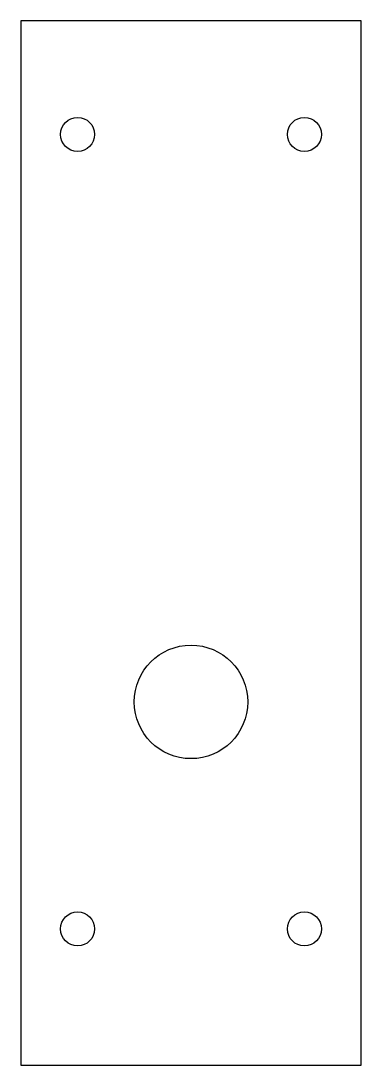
# Model space of a CAD drawing. Header units: millimetres. Extents: x 0 to 30, y 0 to 92.
import ezdxf

# ---------------------------------------------------------------- set-up
doc = ezdxf.new("R2010")
doc.units = ezdxf.units.MM

msp = doc.modelspace()

# ---------------------------------------------------------------- linework, layer by layer
at = {"color": 7, "linetype": 'Continuous', "lineweight": 25}
for p, q in [((30, 92), (0, 92)), ((0, 92), (0, 0)), ((30, 0), (30, 92)), ((0, 0), (30, 0))]:
    msp.add_line(p, q, dxfattribs=at)
for centre, radius in [((5, 82), 1.5), ((25, 82), 1.5), ((15, 32), 5), ((5, 12), 1.5), ((25, 12), 1.5)]:
    msp.add_circle(centre, radius, dxfattribs=at)

doc.saveas('drawing.dxf')
